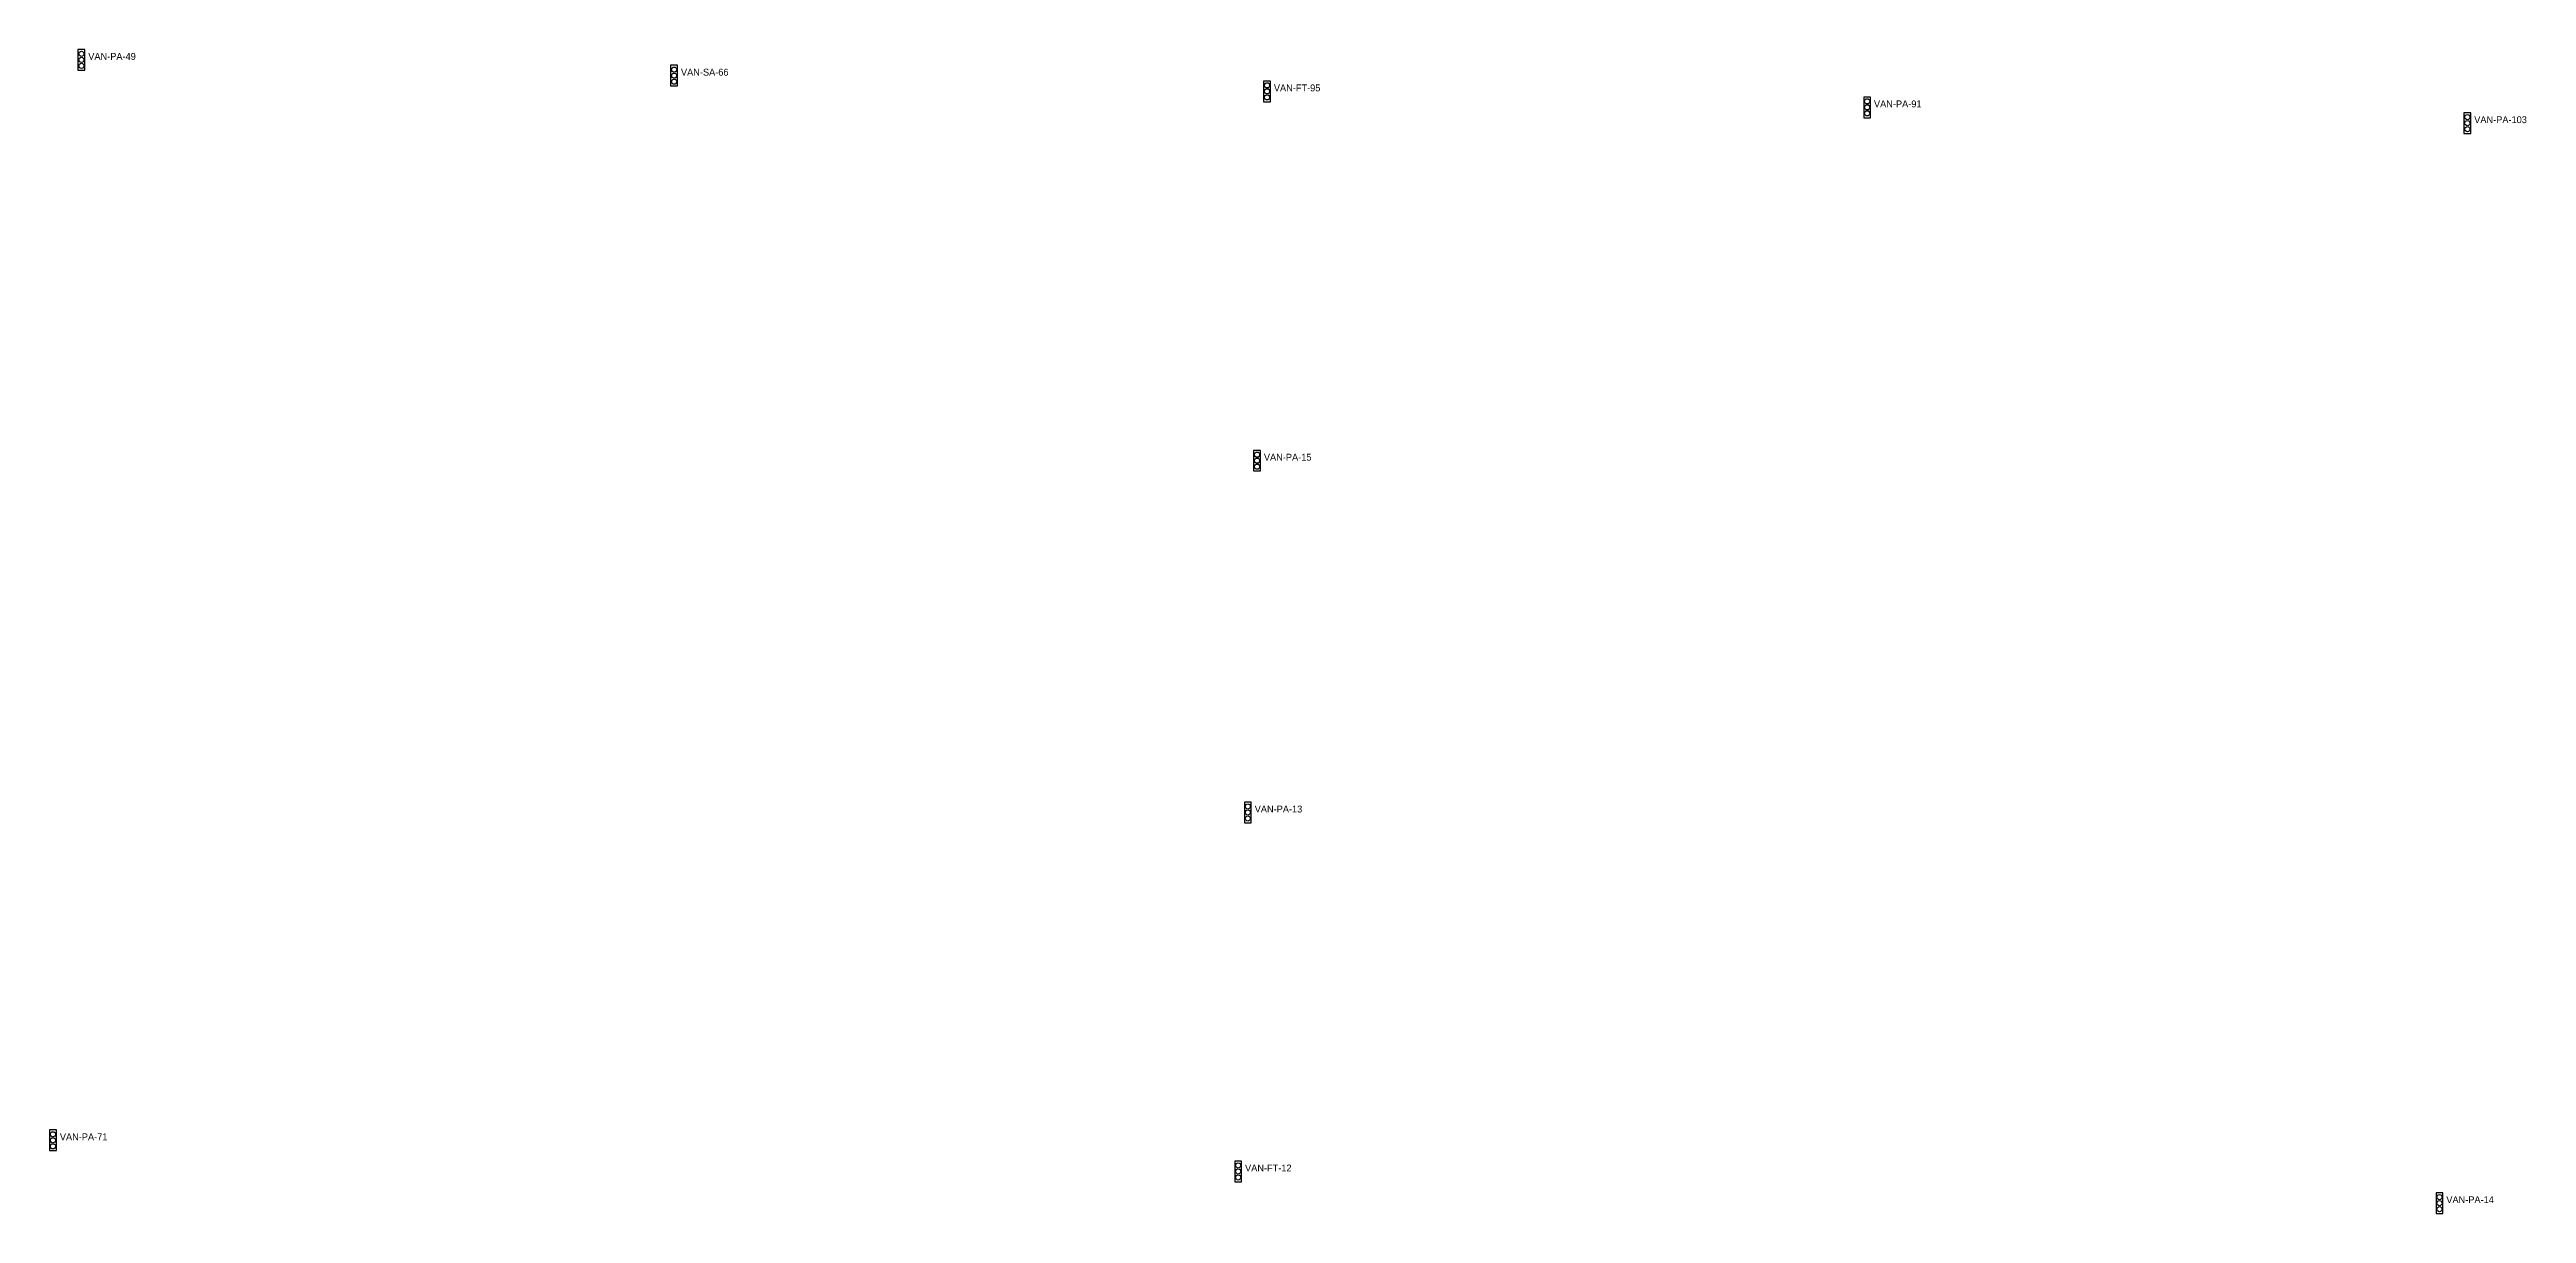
# Model space of a CAD drawing. Header units: inches. Extents: x 486474 to 494239, y 5455982 to 5459995.
# Drawn here: x 488520 to 489240, y 5456470 to 5456808 of the extents above; entities that cross this region are included whole.
import ezdxf

# ---------------------------------------------------------------- set-up
doc = ezdxf.new("R2010")
doc.units = ezdxf.units.IN
doc.header["$MEASUREMENT"] = 0
doc.layers.add('Traffic Signals', color=10, linetype='Continuous')

msp = doc.modelspace()

# ---------------------------------------------------------------- linework, layer by layer
at = {"layer": 'Traffic Signals', "color": 1}
for points in [[(488527.93, 5456802.44), (488529.93, 5456802.44), (488529.93, 5456808.44), (488527.93, 5456808.44)], [(488700.28, 5456797.86), (488702.28, 5456797.86), (488702.28, 5456803.86), (488700.28, 5456803.86)], [(488872.69, 5456793.28), (488874.69, 5456793.28), (488874.69, 5456799.28), (488872.69, 5456799.28)], [(489047.19, 5456788.63), (489049.19, 5456788.63), (489049.19, 5456794.63), (489047.19, 5456794.63)], [(489221.73, 5456784.04), (489223.73, 5456784.04), (489223.73, 5456790.04), (489221.73, 5456790.04)], [(488869.79, 5456685.9), (488871.79, 5456685.9), (488871.79, 5456691.9), (488869.79, 5456691.9)], [(488867.12, 5456583.6), (488869.12, 5456583.6), (488869.12, 5456589.6), (488867.12, 5456589.6)], [(488519.67, 5456488.28), (488521.67, 5456488.28), (488521.67, 5456494.28), (488519.67, 5456494.28)], [(488864.31, 5456479.22), (488866.31, 5456479.22), (488866.31, 5456485.22), (488864.31, 5456485.22)], [(489213.62, 5456470), (489215.62, 5456470), (489215.62, 5456476), (489213.62, 5456476)]]:
    msp.add_lwpolyline(points, close=True, dxfattribs=at)
for centre in [(488528.93, 5456807.19), (488528.93, 5456805.44), (488528.93, 5456803.69), (488701.28, 5456802.61), (488701.28, 5456800.86), (488701.28, 5456799.11), (488873.69, 5456798.03), (488873.69, 5456796.28), (488873.69, 5456794.53), (489048.19, 5456793.38), (489048.19, 5456791.63), (489048.19, 5456789.88), (489222.73, 5456788.79), (489222.73, 5456787.04), (489222.73, 5456785.29), (488870.79, 5456690.65), (488870.79, 5456688.9), (488870.79, 5456687.15), (488868.12, 5456588.35), (488868.12, 5456586.6), (488868.12, 5456584.85), (488520.67, 5456493.03), (488520.67, 5456491.28), (488520.67, 5456489.53), (488865.31, 5456483.97), (488865.31, 5456482.22), (488865.31, 5456480.47), (489214.62, 5456474.75), (489214.62, 5456473), (489214.62, 5456471.25)]:
    msp.add_circle(centre, 0.75, dxfattribs=at)

# ---------------------------------------------------------------- texts
for s, p in [('VAN-PA-49', (488530.93, 5456805.44)), ('VAN-SA-66', (488703.28, 5456800.86)), ('VAN-FT-95', (488875.69, 5456796.28)), ('VAN-PA-91', (489050.19, 5456791.63)), ('VAN-PA-103', (489224.73, 5456787.04)), ('VAN-PA-15', (488872.79, 5456688.9)), ('VAN-PA-13', (488870.12, 5456586.6)), ('VAN-PA-71', (488522.67, 5456491.28)), ('VAN-FT-12', (488867.31, 5456482.22)), ('VAN-PA-14', (489216.62, 5456473))]:
    msp.add_text(s, height=2, dxfattribs=at).set_placement(p)

doc.saveas('drawing.dxf')
